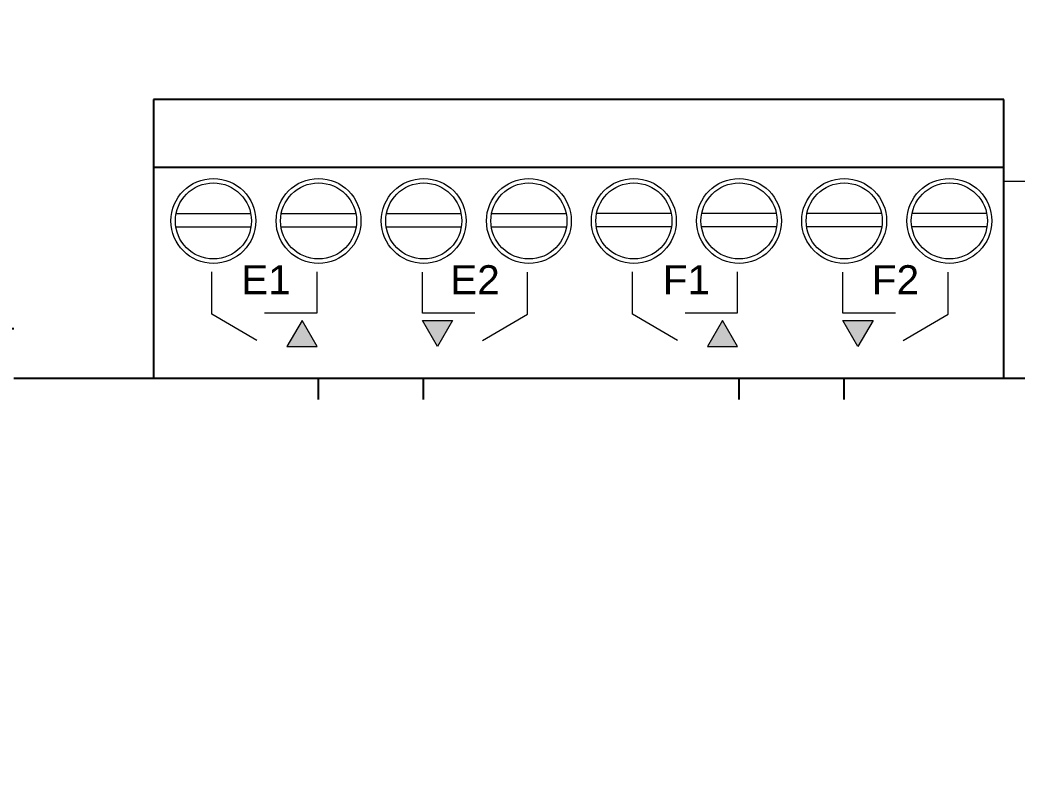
# Model space of a CAD drawing. Header units: millimetres. Extents: x -174 to 283928, y 1291 to 21053.
# Drawn here: x 9895.5 to 9955.7, y 20267.6 to 20312.8 of the extents above; entities that cross this region are included whole.
import ezdxf
from ezdxf.enums import TextEntityAlignment as Align

# ---------------------------------------------------------------- set-up
doc = ezdxf.new("R2010")
doc.units = ezdxf.units.MM
doc.layers.add('Enclosure', color=7, linetype='Continuous')
doc.layers.add('Serigraph', color=7, linetype='Continuous')
doc.styles.add('Arial', font='arial.ttf')

# ---------------------------------------------------------------- blocks, each defined once
blk = doc.blocks.new('ZIOMB16V3_ENCLOSURE')
at = {"layer": 'Enclosure'}
for p, q in [((9.394, -30.776), (9.394, -47.604)), ((60.737, -30.776), (9.394, -30.776)), ((60.737, -47.604), (60.737, -30.776)), ((9.394, -34.848), (60.737, -34.848)), ((0.968, -47.604), (140.968, -47.604))]:
    blk.add_line(p, q, dxfattribs=at)
at = {"layer": 'Enclosure', "lineweight": 18}
blk.add_line((60.737, -35.699), (64.627, -35.699), dxfattribs=at)
at = {"layer": 'Enclosure', "lineweight": 9}
for points in [[(10.762, -37.656), (15.266, -37.656)], [(17.112, -37.656), (21.616, -37.656)], [(23.462, -37.656), (27.966, -37.656)], [(29.812, -37.657), (34.316, -37.657)], [(40.653, -37.656), (36.15, -37.656)], [(47.003, -37.655), (42.5, -37.655)], [(53.353, -37.654), (48.85, -37.654)], [(59.703, -37.654), (55.2, -37.654)], [(10.746, -38.456), (15.282, -38.456)], [(17.096, -38.457), (21.632, -38.457)], [(23.446, -38.457), (27.982, -38.457)], [(29.796, -38.457), (34.332, -38.457)], [(40.67, -38.456), (36.134, -38.456)], [(47.02, -38.455), (42.484, -38.455)], [(53.37, -38.454), (48.834, -38.454)], [(59.72, -38.454), (55.184, -38.454)]]:
    blk.add_lwpolyline(points, dxfattribs=at)
for centre, radius in [((13.014, -38.102), 2.562), ((13.014, -38.102), 2.296), ((19.364, -38.103), 2.562), ((19.364, -38.103), 2.296), ((25.714, -38.103), 2.562), ((25.714, -38.103), 2.296), ((32.064, -38.104), 2.562), ((32.064, -38.104), 2.296), ((38.402, -38.102), 2.562), ((38.402, -38.102), 2.296), ((44.752, -38.102), 2.562), ((44.752, -38.102), 2.296), ((51.102, -38.101), 2.562), ((51.102, -38.101), 2.296), ((57.452, -38.1), 2.562), ((57.452, -38.1), 2.296)]:
    blk.add_circle(centre, radius, dxfattribs=at)
blk = doc.blocks.new('ZIOMB16V3_SERIGRAPH')
at = {"layer": 'Serigraph'}
for points in [[(18.314, -43.088), (17.402, -41.509), (16.491, -43.088)], [(26.487, -41.509), (25.576, -43.088), (24.664, -41.509)], [(43.702, -43.088), (42.79, -41.509), (41.879, -43.088)], [(51.875, -41.509), (50.963, -43.088), (50.052, -41.509)]]:
    blk.add_hatch(color=256, dxfattribs=at).paths.add_polyline_path(points)
at = {"layer": 'Serigraph', "lineweight": 5}
for points in [[(11.962, -41.12), (11.962, -38.581)], [(18.314, -41.056), (18.314, -38.581)], [(24.664, -41.059), (24.664, -38.583)], [(31.016, -41.122), (31.016, -38.583)], [(37.35, -41.12), (37.35, -38.581)], [(43.702, -41.056), (43.702, -38.581)], [(50.052, -41.059), (50.052, -38.583)], [(56.404, -41.122), (56.404, -38.583)], [(14.678, -42.718), (11.962, -41.12)], [(15.138, -41.056), (18.314, -41.056)], [(18.314, -43.088), (17.402, -41.509), (16.491, -43.088), (18.314, -43.088)], [(27.84, -41.059), (24.664, -41.059)], [(26.487, -41.509), (25.576, -43.088), (24.664, -41.509), (26.487, -41.509)], [(28.3, -42.72), (31.016, -41.122)], [(40.066, -42.718), (37.35, -41.12)], [(40.526, -41.056), (43.702, -41.056)], [(43.702, -43.088), (42.79, -41.509), (41.879, -43.088), (43.702, -43.088)], [(53.228, -41.059), (50.052, -41.059)], [(51.875, -41.509), (50.963, -43.088), (50.052, -41.509), (51.875, -41.509)], [(53.688, -42.72), (56.404, -41.122)]]:
    blk.add_lwpolyline(points, dxfattribs=at)
at = {"layer": 'Serigraph', "char_height": 1.75, "attachment_point": 5, "style": 'Arial'}
for s, insert in [('E1', (15.221, -39.046)), ('E2', (27.841, -39.046)), ('F1', (40.609, -39.046)), ('F2', (53.229, -39.046))]:
    blk.add_mtext(s, dxfattribs=dict(at, insert=insert))
blk = doc.blocks.new('ZIOMB16V3_ATT_DEF')
blk.add_wipeout([(0, 45), (140, 45), (140, -45), (0, -45)])
for p, q in [((18.395, -46.289), (18.395, -45)), ((24.74, -46.289), (24.74, -45)), ((43.783, -46.289), (43.783, -45)), ((50.128, -46.289), (50.128, -45))]:
    blk.add_line(p, q)
at = {"layer": 'Enclosure'}
blk.add_blockref('ZIOMB16V3_ENCLOSURE', (-0.968, 2.604), dxfattribs=at)
at = {"layer": 'Serigraph'}
blk.add_blockref('ZIOMB16V3_SERIGRAPH', (0, 0), dxfattribs=at)
at = {"color": 3, "style": 'Arial', "flags": 2}
blk.add_attdef('REFERENCE', text='', height=2.5, dxfattribs=at).set_placement((34.247, 28.944), align=Align.CENTER)
at = {"color": 3, "style": 'Arial'}
blk.add_attdef('PHYSICAL_ADD.', text='', height=2.5, dxfattribs=at).set_placement((108.245, 28.959), align=Align.CENTER)

msp = doc.modelspace()

# ---------------------------------------------------------------- linework, layer by layer
at = {"layer": 'Defpoints', "color": 6}
msp.add_lwpolyline([(10161.853, 20264.172), (9321.826, 20264.172), (9321.826, 20294.172), (10161.853, 20294.172)], close=True, dxfattribs=at)

# ---------------------------------------------------------------- next in the draw order: block references
msp.add_blockref('ZIOMB16V3_ATT_DEF', (9895.087, 20336.172))

doc.saveas('drawing.dxf')
